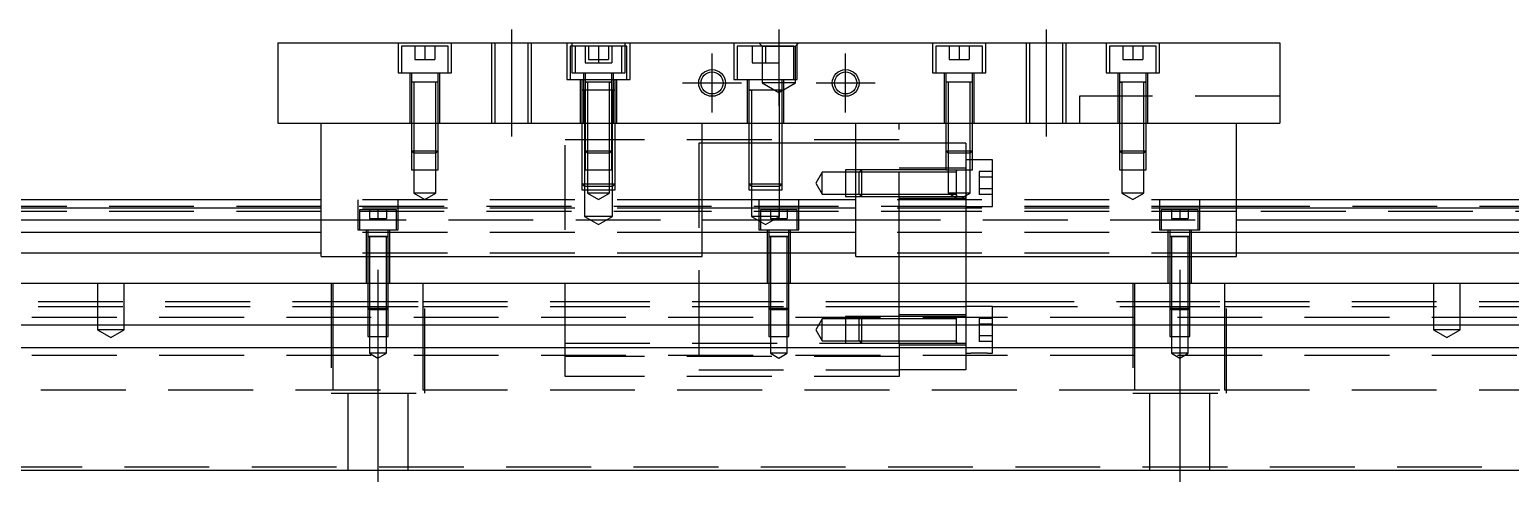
# Model space of a CAD drawing. Extents: x -14 to 891, y -280 to 102.
# Drawn here: x 207.9 to 429.5, y -239 to -171 of the extents above; entities that cross this region are included whole.
import ezdxf

# ---------------------------------------------------------------- set-up
doc = ezdxf.new("R2010")
doc.units = 0
doc.linetypes.add('CENTER', pattern=[50.8, 31.75, -6.35, 6.35, -6.35])
doc.linetypes.add('DASHED', pattern=[19.05, 12.7, -6.35])
doc.layers.get('0').update_dxf_attribs({"linetype": 'CONTINUOUS'})
doc.layers.add('CENTER', color=1, linetype='CENTER')

msp = doc.modelspace()

# ---------------------------------------------------------------- linework, layer by layer
at = {"color": 7, "linetype": 'CONTINUOUS'}
for p, q in [((245, -172.99), (245, -184.99)), ((245, -172.99), (395, -172.99)), ((395, -172.99), (395, -184.99)), ((269.000006, -178.89), (264.999994, -178.89)), ((269.000006, -178.89), (264.999994, -178.89)), ((295.000006, -178.89), (290.999994, -178.89)), ((295.000006, -178.89), (290.999994, -178.89)), ((375.000006, -178.89), (370.999994, -178.89)), ((291, -180.09), (290.499994, -180.09)), ((291.35, -180.09), (291, -180.09)), ((295, -180.09), (294.65, -180.09)), ((295.500006, -180.09), (295, -180.09)), ((320.500006, -180.09), (315.499994, -180.09)), ((320.500006, -180.09), (315.499994, -180.09)), ((245, -184.99), (395, -184.99)), ((251.5, -204.99), (251.5, -184.99)), ((308.5, -204.99), (308.5, -184.99)), ((331.5, -204.99), (331.5, -184.99)), ((388.5, -204.99), (388.5, -184.99)), ((346.6, -193.99), (346.6, -191.989994)), ((346.6, -193.99), (346.6, -191.989994)), ((251.5, -196.49), (0, -196.49)), ((331.5, -196.49), (308.5, -196.49)), ((346.6, -195.990006), (346.6, -195.64)), ((640, -196.49), (388.5, -196.49)), ((251.5, -197.742272), (0, -197.742272)), ((331.5, -197.742272), (308.5, -197.742272)), ((640, -197.742272), (388.5, -197.742272)), ((0, -199.51668), (251.5, -199.51668)), ((251.5, -201.413076), (0, -201.413076)), ((308.5, -199.51668), (331.5, -199.51668)), ((331.5, -201.413076), (308.5, -201.413076)), ((388.5, -199.51668), (640, -199.51668)), ((640, -201.413076), (388.5, -201.413076)), ((261.500006, -201.99), (258.499994, -201.99)), ((259.998804, -201.99), (258.499994, -201.99)), ((261.500006, -201.99), (259.998804, -201.99)), ((321.500006, -201.99), (318.499994, -201.99)), ((319.998804, -201.99), (318.499994, -201.99)), ((321.500006, -201.99), (319.998804, -201.99)), ((381.500006, -201.99), (378.499994, -201.99)), ((379.998804, -201.99), (378.499994, -201.99)), ((381.500006, -201.99), (379.998804, -201.99)), ((251.5, -204.467372), (0, -204.467372)), ((251.5, -204.99), (308.5, -204.99)), ((331.5, -204.467372), (308.5, -204.467372)), ((331.5, -204.99), (388.5, -204.99)), ((640, -204.467372), (388.5, -204.467372)), ((0, -208.99), (640, -208.99)), ((351.25, -211.74), (351.5, -211.74)), ((346.6, -215.29), (346.6, -213.989994)), ((346.6, -215.99), (346.6, -213.989994)), ((640, -215.29), (0, -215.29)), ((346.6, -215.849954), (346.6, -215.29)), ((346.6, -216.130046), (346.6, -215.849954)), ((640, -218.69), (0, -218.69)), ((346.6, -217.990006), (346.6, -217.98932)), ((0, -236.99), (640, -236.99))]:
    msp.add_line(p, q, dxfattribs=at)
at = {"color": 3, "linetype": 'DASHED'}
for p, q in [((263, -172.99), (263, -177.49)), ((270.5, -173.49), (263.5, -173.49)), ((263.5, -173.49), (263.5, -177.49)), ((265.5, -173.49), (265.5, -175.49)), ((267, -173.49), (267, -175.49)), ((268.5, -173.49), (268.5, -175.49)), ((270.5, -177.49), (270.5, -173.49)), ((271, -177.49), (271, -172.99)), ((277.000006, -172.99), (277.000006, -184.99)), ((277.5, -172.99), (277.5, -184.99)), ((282.5, -184.99), (282.5, -172.99)), ((282.999994, -184.99), (282.999994, -172.99)), ((288.25, -172.99), (288.25, -178.49)), ((289.5, -173.49), (288.75, -173.49)), ((288.75, -173.49), (288.75, -178.49)), ((289, -172.99), (289, -177.49)), ((296.5, -173.49), (289.5, -173.49)), ((289.5, -173.49), (289.5, -177.49)), ((291, -173.49), (291, -175.99)), ((291.5, -173.49), (291.5, -175.49)), ((293, -173.49), (293, -175.49)), ((294.5, -173.49), (294.5, -175.49)), ((295, -173.49), (295, -175.99)), ((297.25, -173.49), (296.5, -173.49)), ((296.5, -177.49), (296.5, -173.49)), ((297, -177.49), (297, -172.99)), ((297.25, -178.49), (297.25, -173.49)), ((297.75, -178.49), (297.75, -172.99)), ((313.25, -172.99), (313.25, -178.49)), ((322.25, -173.49), (313.75, -173.49)), ((313.75, -173.49), (313.75, -178.49)), ((316, -173.49), (316, -175.99)), ((317, -172.99), (317.5, -173.49)), ((317.5, -173.49), (317.5, -178.99)), ((317.5, -173.49), (322.5, -173.49)), ((318, -173.49), (318, -175.99)), ((320, -173.49), (320, -175.99)), ((322.25, -178.49), (322.25, -173.49)), ((322.5, -173.49), (323, -172.99)), ((322.5, -178.99), (322.5, -173.49)), ((322.75, -178.49), (322.75, -172.99)), ((343, -172.99), (343, -177.49)), ((350.5, -173.49), (343.5, -173.49)), ((343.5, -173.49), (343.5, -177.49)), ((345.5, -173.49), (345.5, -175.49)), ((347, -173.49), (347, -175.49)), ((348.5, -173.49), (348.5, -175.49)), ((350.5, -177.49), (350.5, -173.49)), ((351, -177.49), (351, -172.99)), ((357.000006, -172.99), (357.000006, -184.99)), ((357.5, -172.99), (357.5, -184.99)), ((362.5, -184.99), (362.5, -172.99)), ((362.999994, -184.99), (362.999994, -172.99)), ((369, -172.99), (369, -177.49)), ((376.5, -173.49), (369.5, -173.49)), ((369.5, -173.49), (369.5, -177.49)), ((371.5, -173.49), (371.5, -175.49)), ((373, -173.49), (373, -175.49)), ((374.5, -173.49), (374.5, -175.49)), ((376.5, -177.49), (376.5, -173.49)), ((377, -177.49), (377, -172.99)), ((265.5, -175.49), (267, -175.49)), ((267, -175.49), (268.5, -175.49)), ((291, -175.99), (293, -175.99)), ((291.5, -175.49), (293, -175.49)), ((293, -175.49), (294.5, -175.49)), ((293, -175.49), (293, -175.99)), ((293, -175.99), (295, -175.99)), ((316, -175.99), (318, -175.99)), ((318, -175.99), (320, -175.99)), ((345.5, -175.49), (347, -175.49)), ((347, -175.49), (348.5, -175.49)), ((371.5, -175.49), (373, -175.49)), ((373, -175.49), (374.5, -175.49)), ((263, -177.49), (271, -177.49)), ((264.75, -177.49), (264.75, -184.99)), ((269.000006, -178.89), (264.999994, -178.89)), ((265, -177.49), (265, -178.89)), ((265, -178.885), (265, -178.89)), ((265.216708, -178.89), (265, -178.89)), ((265, -178.89), (265, -184.99)), ((265, -178.89), (265, -178.895)), ((268.783332, -178.89), (265.216708, -178.89)), ((265.35, -178.89), (265.35, -184.99)), ((268.65, -184.99), (268.65, -178.89)), ((269, -178.89), (268.783332, -178.89)), ((269, -178.89), (269, -177.49)), ((269, -178.89), (269, -178.885)), ((269, -184.99), (269, -178.89)), ((269, -178.895), (269, -178.89)), ((269.25, -184.99), (269.25, -177.49)), ((288.25, -178.49), (297.75, -178.49)), ((289, -177.49), (297, -177.49)), ((290.25, -178.49), (290.25, -184.99)), ((290.5, -178.49), (290.5, -180.09)), ((290.75, -177.49), (290.75, -184.99)), ((295.000006, -178.89), (290.999994, -178.89)), ((291, -177.49), (291, -178.89)), ((291, -178.885), (291, -178.89)), ((291, -178.89), (291.216462, -178.89)), ((291.216708, -178.89), (291, -178.89)), ((291, -178.89), (291, -184.99)), ((291, -178.89), (291, -178.895)), ((294.783332, -178.89), (291.216708, -178.89)), ((291.35, -178.89), (291.35, -184.99)), ((294.65, -184.99), (294.65, -178.89)), ((295, -178.89), (294.783332, -178.89)), ((294.783538, -178.89), (295, -178.89)), ((295, -178.89), (295, -177.49)), ((295, -178.89), (295, -178.885)), ((295, -184.99), (295, -178.89)), ((295, -178.895), (295, -178.89)), ((295.25, -184.99), (295.25, -177.49)), ((295.5, -180.09), (295.5, -178.49)), ((295.75, -184.99), (295.75, -178.49)), ((313.25, -178.49), (322.75, -178.49)), ((315.25, -178.49), (315.25, -184.99)), ((315.5, -178.49), (315.5, -180.09)), ((322.5, -178.99), (317.5, -178.99)), ((317.5, -178.99), (320, -180.433376)), ((320, -180.433376), (322.5, -178.99)), ((320.5, -180.09), (320.5, -178.49)), ((320.75, -184.99), (320.75, -178.49)), ((343, -177.49), (351, -177.49)), ((344.75, -177.49), (344.75, -184.99)), ((349.000006, -178.89), (344.999994, -178.89)), ((349.000006, -178.89), (344.999994, -178.89)), ((349.000006, -178.89), (344.999994, -178.89)), ((345, -177.49), (345, -178.89)), ((345, -178.885), (345, -178.89)), ((345.216708, -178.89), (345, -178.89)), ((345, -178.89), (345, -178.895)), ((345, -178.89), (345, -184.99)), ((348.783332, -178.89), (345.216708, -178.89)), ((345.35, -178.89), (345.35, -184.99)), ((348.65, -184.99), (348.65, -178.89)), ((349, -178.89), (348.783332, -178.89)), ((349, -178.89), (349, -177.49)), ((349, -178.89), (349, -178.885)), ((349, -178.895), (349, -178.89)), ((349, -184.99), (349, -178.89)), ((349.25, -184.99), (349.25, -177.49)), ((369, -177.49), (377, -177.49)), ((370.75, -177.49), (370.75, -184.99)), ((375.000006, -178.89), (370.999994, -178.89)), ((371, -177.49), (371, -178.89)), ((371, -178.885), (371, -178.89)), ((371, -178.89), (371.216462, -178.89)), ((371.216708, -178.89), (371, -178.89)), ((371, -178.89), (371, -184.99)), ((371, -178.89), (371, -178.895)), ((374.783332, -178.89), (371.216708, -178.89)), ((371.35, -178.89), (371.35, -184.99)), ((374.65, -184.99), (374.65, -178.89)), ((375, -178.89), (374.783332, -178.89)), ((374.783538, -178.89), (375, -178.89)), ((375, -178.89), (375, -177.49)), ((375, -178.89), (375, -178.885)), ((375, -184.99), (375, -178.89)), ((375, -178.895), (375, -178.89)), ((375.25, -184.99), (375.25, -177.49)), ((290.5, -180.085), (290.5, -180.09)), ((290.757468, -180.09), (290.5, -180.09)), ((290.5, -180.09), (290.5, -184.99)), ((290.5, -180.09), (290.5, -180.095)), ((290.999654, -180.09), (290.757468, -180.09)), ((290.9, -180.09), (290.9, -184.99)), ((291.349616, -180.09), (290.999654, -180.09)), ((294.650424, -180.09), (291.349616, -180.09)), ((294.65, -180.09), (291.35, -180.09)), ((295.000386, -180.09), (294.650424, -180.09)), ((295.242552, -180.09), (295.000386, -180.09)), ((295.1, -184.99), (295.1, -180.09)), ((295.5, -180.09), (295.242552, -180.09)), ((295.5, -180.09), (295.5, -180.085)), ((295.5, -184.99), (295.5, -180.09)), ((295.5, -180.095), (295.5, -180.09)), ((320.500006, -180.09), (315.499994, -180.09)), ((315.5, -180.085), (315.5, -180.09)), ((315.5, -180.09), (315.757448, -180.09)), ((315.757468, -180.09), (315.5, -180.09)), ((315.5, -180.09), (315.5, -184.99)), ((315.5, -180.09), (315.5, -180.095)), ((320.242552, -180.09), (315.757468, -180.09)), ((315.9, -180.09), (315.9, -184.99)), ((320.1, -184.99), (320.1, -180.09)), ((320.5, -180.09), (320.242552, -180.09)), ((320.242602, -180.09), (320.5, -180.09)), ((320.5, -180.09), (320.5, -180.085)), ((320.5, -184.99), (320.5, -180.09)), ((320.5, -180.095), (320.5, -180.09)), ((365, -180.99), (365, -184.99)), ((375, -180.99), (365, -180.99)), ((395, -180.99), (375, -180.99)), ((265, -184.99), (265, -189.14)), ((265.000006, -184.99), (265.000006, -189.140006)), ((265.35, -184.99), (265.35, -189.49)), ((268.65, -189.49), (268.65, -184.99)), ((268.999994, -189.140006), (268.999994, -184.99)), ((269, -189.14), (269, -184.99)), ((288, -200.99), (288, -184.99)), ((290.5, -184.99), (290.5, -194.09)), ((290.500006, -184.99), (290.500002, -194.09)), ((290.9, -184.99), (290.9, -194.49)), ((291, -184.99), (291, -189.14)), ((291.000006, -184.99), (291.000002, -189.14)), ((291.35, -184.99), (291.35, -189.49)), ((294.65, -189.49), (294.65, -184.99)), ((294.999998, -189.14), (294.999994, -184.99)), ((295, -189.14), (295, -184.99)), ((295.1, -194.49), (295.1, -184.99)), ((295.499998, -194.09), (295.499994, -184.99)), ((295.5, -194.09), (295.5, -184.99)), ((315.5, -184.99), (315.5, -194.09)), ((315.500006, -184.99), (315.500002, -194.09)), ((315.9, -184.99), (315.9, -194.49)), ((320.1, -194.49), (320.1, -184.99)), ((320.499998, -194.09), (320.499994, -184.99)), ((320.5, -194.09), (320.5, -184.99)), ((338, -204.99), (338, -184.99)), ((345, -184.99), (345, -189.14)), ((345.000006, -184.99), (345.000002, -189.14)), ((345.35, -184.99), (345.35, -189.49)), ((348.65, -189.49), (348.65, -184.99)), ((348.999998, -189.14), (348.999994, -184.99)), ((349, -189.14), (349, -184.99)), ((371, -184.99), (371, -189.14)), ((371.000006, -184.99), (371.000002, -189.14)), ((371.35, -184.99), (371.35, -189.49)), ((374.65, -189.49), (374.65, -184.99)), ((374.999998, -189.14), (374.999994, -184.99)), ((375, -189.14), (375, -184.99)), ((338, -187.49), (288, -187.49)), ((308, -187.99), (308, -221.99)), ((308.5, -187.99), (308, -187.99)), ((315.5, -187.99), (308.5, -187.99)), ((315.9, -187.99), (315.5, -187.99)), ((320.1, -187.99), (315.9, -187.99)), ((320.5, -187.99), (320.1, -187.99)), ((331.5, -187.99), (320.5, -187.99)), ((338, -187.99), (331.5, -187.99)), ((345, -187.99), (338, -187.99)), ((345.35, -187.99), (345, -187.99)), ((348, -187.99), (345.35, -187.99)), ((348, -187.99), (348, -189.49)), ((265, -189.14), (269, -189.14)), ((265, -189.14), (265.35, -189.49)), ((265.000006, -189.140006), (265.000006, -191.99)), ((268.65, -189.49), (265.35, -189.49)), ((265.35, -189.49), (265.35, -191.99)), ((268.65, -189.49), (269, -189.14)), ((268.65, -191.99), (268.65, -189.49)), ((268.999994, -191.99), (268.999994, -189.140006)), ((291, -189.14), (295, -189.14)), ((291, -189.14), (291.35, -189.49)), ((291.000002, -189.14), (291.000006, -191.99)), ((294.65, -189.49), (291.35, -189.49)), ((291.35, -189.49), (291.35, -191.99)), ((294.65, -189.49), (295, -189.14)), ((294.65, -191.99), (294.65, -189.49)), ((294.999994, -191.99), (294.999998, -189.14)), ((345, -189.14), (349, -189.14)), ((345, -189.14), (345.35, -189.49)), ((345.000002, -189.14), (345.000006, -191.99)), ((348.65, -189.49), (345.35, -189.49)), ((345.35, -189.49), (345.35, -191.99)), ((348, -189.49), (348, -200.99)), ((348.999994, -190.49), (348, -190.49)), ((348.65, -189.49), (349, -189.14)), ((348.65, -191.99), (348.65, -189.49)), ((348.999994, -191.99), (348.999998, -189.14)), ((352, -190.49), (348.999994, -190.49)), ((352, -197.49), (352, -190.49)), ((371, -189.14), (375, -189.14)), ((371, -189.14), (371.35, -189.49)), ((371.000002, -189.14), (371.000006, -191.99)), ((374.65, -189.49), (371.35, -189.49)), ((371.35, -189.49), (371.35, -191.99)), ((374.65, -189.49), (375, -189.14)), ((374.65, -191.99), (374.65, -189.49)), ((374.999994, -191.99), (374.999998, -189.14)), ((265.000006, -191.99), (268.999994, -191.99)), ((265.35, -191.99), (265.35, -195.49)), ((268.65, -195.49), (268.65, -191.99)), ((291.000006, -191.99), (294.999994, -191.99)), ((291.35, -191.99), (291.35, -195.49)), ((294.65, -195.49), (294.65, -191.99)), ((326.5, -192.34), (325.547372, -193.99)), ((326.5, -195.64), (326.5, -192.34)), ((330, -192.34), (326.5, -192.34)), ((332.35, -191.990002), (330, -191.990006)), ((330, -191.990006), (330, -195.989994)), ((332, -192.34), (330, -192.34)), ((332.35, -191.99), (332, -192.34)), ((332, -195.64), (332, -192.34)), ((338, -192.34), (332, -192.34)), ((332.35, -191.99), (332.35, -195.99)), ((338, -191.990002), (332.35, -191.99)), ((338, -191.990006), (332.35, -191.990002)), ((348, -191.74), (338, -191.74)), ((345.000006, -191.99), (338, -191.990002)), ((346.6, -192.34), (338, -192.34)), ((345.000006, -191.99), (348.999994, -191.99)), ((345.35, -191.99), (345.35, -195.49)), ((346.6, -195.990006), (346.6, -191.989994)), ((346.6, -195.990006), (346.6, -191.989994)), ((346.6, -191.99), (346.6, -192.206668)), ((346.6, -192.206708), (346.6, -191.99)), ((346.6, -191.99), (346.6, -192.206668)), ((346.6, -192.206708), (346.6, -191.99)), ((346.6, -193.849948), (346.6, -192.206708)), ((346.6, -195.64), (346.6, -192.34)), ((348.65, -195.49), (348.65, -191.99)), ((350, -192.25795), (350, -193.123974)), ((352, -192.25795), (350, -192.25795)), ((371.000006, -191.99), (374.999994, -191.99)), ((371.35, -191.99), (371.35, -195.49)), ((374.65, -195.49), (374.65, -191.99)), ((290.5, -194.09), (295.5, -194.09)), ((290.5, -194.09), (290.9, -194.49)), ((290.500002, -194.09), (290.500006, -194.99)), ((290.500006, -194.99), (295.499994, -194.99)), ((295.1, -194.49), (290.9, -194.49)), ((290.9, -194.49), (290.9, -194.99)), ((290.9, -194.99), (290.9, -198.99)), ((295.1, -194.49), (295.5, -194.09)), ((295.1, -194.99), (295.1, -194.49)), ((295.1, -198.99), (295.1, -194.99)), ((295.499994, -194.99), (295.499998, -194.09)), ((315.5, -194.09), (320.5, -194.09)), ((315.5, -194.09), (315.9, -194.49)), ((315.500002, -194.09), (315.500006, -194.99)), ((315.500006, -194.99), (320.499994, -194.99)), ((320.1, -194.49), (315.9, -194.49)), ((315.9, -194.49), (315.9, -194.99)), ((315.9, -194.99), (315.9, -198.99)), ((320.1, -194.49), (320.5, -194.09)), ((320.1, -194.99), (320.1, -194.49)), ((320.1, -198.99), (320.1, -194.99)), ((320.499994, -194.99), (320.499998, -194.09)), ((325.547372, -193.99), (326.5, -195.64)), ((346.6, -195.773332), (346.6, -193.849948)), ((350, -193.123974), (350, -194.856026)), ((352, -193.123974), (350, -193.123974)), ((350, -194.856026), (350, -195.72205)), ((352, -194.856026), (350, -194.856026)), ((308.5, -196.49), (251.5, -196.49)), ((257, -196.49), (257, -200.99)), ((263, -200.99), (263, -196.49)), ((268.65, -195.49), (265.35, -195.49)), ((265.35, -195.49), (267, -196.442628)), ((267, -196.442628), (268.65, -195.49)), ((294.65, -195.49), (291.35, -195.49)), ((291.35, -195.49), (293, -196.442628)), ((293, -196.442628), (294.65, -195.49)), ((317, -196.49), (317, -200.99)), ((323, -200.99), (323, -196.49)), ((326.5, -195.64), (330, -195.64)), ((330, -195.64), (332, -195.64)), ((330, -195.989994), (332.35, -195.989998)), ((388.5, -196.49), (331.5, -196.49)), ((332, -195.64), (332.35, -195.99)), ((332, -195.64), (338, -195.64)), ((332.35, -195.989998), (338, -195.989994)), ((332.35, -195.99), (338, -195.989998)), ((338, -195.64), (346.6, -195.64)), ((338, -195.989998), (346.605, -195.99)), ((338, -196.24), (348, -196.24)), ((348.65, -195.49), (345.35, -195.49)), ((345.35, -195.49), (347, -196.442628)), ((346.595, -195.99), (348, -195.99)), ((346.6, -195.773292), (346.6, -195.99)), ((346.6, -195.99), (346.6, -195.773332)), ((347, -196.442628), (348.65, -195.49)), ((352, -195.72205), (350, -195.72205)), ((374.65, -195.49), (371.35, -195.49)), ((371.35, -195.49), (373, -196.442628)), ((373, -196.442628), (374.65, -195.49)), ((377, -196.49), (377, -200.99)), ((383, -200.99), (383, -196.49)), ((251.5, -197.49), (40.5, -197.49)), ((251.5, -198.24), (40.5, -198.24)), ((308, -197.49), (251.5, -197.49)), ((308.5, -197.742272), (251.5, -197.742272)), ((308, -198.24), (251.5, -198.24)), ((262.75, -197.99), (257.25, -197.99)), ((257.25, -197.99), (257.25, -200.99)), ((258.75, -197.99), (258.75, -199.29)), ((258.75, -199.29), (260, -199.29)), ((260, -197.99), (260, -199.29)), ((260, -199.29), (261.25, -199.29)), ((261.25, -197.99), (261.25, -199.29)), ((262.75, -200.99), (262.75, -197.99)), ((295.1, -198.99), (290.9, -198.99)), ((290.9, -198.99), (293, -200.202436)), ((293, -200.202436), (295.1, -198.99)), ((348, -197.49), (308, -197.49)), ((348, -198.24), (308, -198.24)), ((320.1, -198.99), (315.9, -198.99)), ((315.9, -198.99), (318, -200.202436)), ((322.75, -197.99), (317.25, -197.99)), ((317.25, -197.99), (317.25, -200.99)), ((318, -200.202436), (320.1, -198.99)), ((318.75, -197.99), (318.75, -199.29)), ((318.75, -199.29), (320, -199.29)), ((320, -197.99), (320, -199.29)), ((320, -199.29), (321.25, -199.29)), ((321.25, -197.99), (321.25, -199.29)), ((322.75, -200.99), (322.75, -197.99)), ((388.5, -197.742272), (331.5, -197.742272)), ((348, -197.49), (352, -197.49)), ((388.5, -198.24), (348, -198.24)), ((388.5, -197.49), (352, -197.49)), ((382.75, -197.99), (377.25, -197.99)), ((377.25, -197.99), (377.25, -200.99)), ((378.75, -197.99), (378.75, -199.29)), ((378.75, -199.29), (380, -199.29)), ((380, -197.99), (380, -199.29)), ((380, -199.29), (381.25, -199.29)), ((381.25, -197.99), (381.25, -199.29)), ((382.75, -200.99), (382.75, -197.99)), ((590, -197.49), (388.5, -197.49)), ((557.25, -198.24), (388.5, -198.24)), ((251.5, -199.51668), (308.5, -199.51668)), ((308.5, -201.413076), (251.5, -201.413076)), ((257, -200.99), (263, -200.99)), ((258.25, -200.99), (258.25, -208.99)), ((258.5, -200.99), (258.5, -201.99)), ((261.5, -201.99), (261.5, -200.99)), ((261.75, -208.99), (261.75, -200.99)), ((317, -200.99), (323, -200.99)), ((318.25, -200.99), (318.25, -208.99)), ((318.5, -200.99), (318.5, -201.99)), ((321.5, -201.99), (321.5, -200.99)), ((321.75, -208.99), (321.75, -200.99)), ((331.5, -199.51668), (388.5, -199.51668)), ((388.5, -201.413076), (331.5, -201.413076)), ((348, -200.99), (348, -204.99)), ((377, -200.99), (383, -200.99)), ((378.25, -200.99), (378.25, -208.99)), ((378.5, -200.99), (378.5, -201.99)), ((381.5, -201.99), (381.5, -200.99)), ((381.75, -208.99), (381.75, -200.99)), ((261.500006, -201.99), (258.499994, -201.99)), ((258.5, -201.985), (258.5, -201.99)), ((258.5, -201.99), (258.62467, -201.99)), ((258.624678, -201.99), (258.5, -201.99)), ((258.5, -201.99), (258.5, -201.995)), ((258.5, -201.99), (258.5, -208.99)), ((258.62467, -201.99), (261.375392, -201.99)), ((259.998804, -201.99), (258.624678, -201.99)), ((258.75, -201.99), (258.75, -208.99)), ((261.37533, -201.99), (259.998804, -201.99)), ((261.25, -208.99), (261.25, -201.99)), ((261.5, -201.99), (261.37533, -201.99)), ((261.375392, -201.99), (261.5, -201.99)), ((261.5, -201.99), (261.5, -201.985)), ((261.5, -201.995), (261.5, -201.99)), ((261.5, -208.99), (261.5, -201.99)), ((321.500006, -201.99), (318.499994, -201.99)), ((318.5, -201.985), (318.5, -201.99)), ((318.5, -201.99), (318.62467, -201.99)), ((318.624678, -201.99), (318.5, -201.99)), ((318.5, -201.99), (318.5, -201.995)), ((318.5, -201.99), (318.5, -208.99)), ((318.62467, -201.99), (321.375392, -201.99)), ((319.998804, -201.99), (318.624678, -201.99)), ((318.75, -201.99), (318.75, -208.99)), ((321.37533, -201.99), (319.998804, -201.99)), ((321.25, -208.99), (321.25, -201.99)), ((321.5, -201.99), (321.37533, -201.99)), ((321.375392, -201.99), (321.5, -201.99)), ((321.5, -201.99), (321.5, -201.985)), ((321.5, -201.995), (321.5, -201.99)), ((321.5, -208.99), (321.5, -201.99)), ((381.500006, -201.99), (378.499994, -201.99)), ((378.5, -201.985), (378.5, -201.99)), ((378.5, -201.99), (378.62467, -201.99)), ((378.624678, -201.99), (378.5, -201.99)), ((378.5, -201.99), (378.5, -201.995)), ((378.5, -201.99), (378.5, -208.99)), ((378.62467, -201.99), (381.375392, -201.99)), ((379.998804, -201.99), (378.624678, -201.99)), ((378.75, -201.99), (378.75, -208.99)), ((381.37533, -201.99), (379.998804, -201.99)), ((381.25, -208.99), (381.25, -201.99)), ((381.5, -201.99), (381.37533, -201.99)), ((381.375392, -201.99), (381.5, -201.99)), ((381.5, -201.99), (381.5, -201.985)), ((381.5, -201.995), (381.5, -201.99)), ((381.5, -208.99), (381.5, -201.99)), ((308.5, -204.467372), (251.5, -204.467372)), ((388.5, -204.467372), (331.5, -204.467372)), ((338, -208.99), (338, -204.99)), ((348, -204.99), (348, -208.99)), ((218, -208.99), (218, -215.99)), ((222, -215.99), (222, -208.99)), ((253, -208.99), (253, -225.49)), ((253.291796, -215.29), (253.291796, -208.99)), ((258.5, -208.99), (258.5, -212.74)), ((258.500006, -208.99), (258.500002, -212.74)), ((258.75, -208.99), (258.75, -212.99)), ((261.25, -212.99), (261.25, -208.99)), ((261.499998, -212.74), (261.499994, -208.99)), ((261.5, -212.74), (261.5, -208.99)), ((266.708204, -208.99), (266.708204, -215.29)), ((267, -225.49), (267, -208.99)), ((288, -215.29), (288, -208.99)), ((318.5, -208.99), (318.5, -212.74)), ((318.500006, -208.99), (318.500002, -212.74)), ((318.75, -208.99), (318.75, -212.99)), ((321.25, -212.99), (321.25, -208.99)), ((321.499998, -212.74), (321.499994, -208.99)), ((321.5, -212.74), (321.5, -208.99)), ((338, -215.29), (338, -208.99)), ((348, -208.99), (348, -215.29)), ((373, -208.99), (373, -225.49)), ((373.291796, -215.29), (373.291796, -208.99)), ((378.5, -208.99), (378.5, -212.74)), ((378.500006, -208.99), (378.500002, -212.74)), ((378.75, -208.99), (378.75, -212.99)), ((381.25, -212.99), (381.25, -208.99)), ((381.499998, -212.74), (381.499994, -208.99)), ((381.5, -212.74), (381.5, -208.99)), ((386.708204, -208.99), (386.708204, -215.29)), ((387, -225.49), (387, -208.99)), ((418, -208.99), (418, -215.99)), ((422, -215.99), (422, -208.99)), ((56.708204, -211.74), (253.291796, -211.74)), ((56.708204, -212.49), (253.291796, -212.49)), ((253.291796, -211.74), (266.708204, -211.74)), ((253.291796, -212.49), (266.708204, -212.49)), ((258.5, -212.74), (261.5, -212.74)), ((258.5, -212.74), (258.75, -212.99)), ((258.500002, -212.74), (258.500006, -215.29)), ((261.25, -212.99), (261.5, -212.74)), ((261.499994, -215.29), (261.499998, -212.74)), ((266.708204, -211.74), (288, -211.74)), ((266.708204, -212.49), (288, -212.49)), ((288, -211.74), (308, -211.74)), ((288, -212.49), (308, -212.49)), ((308, -211.74), (338, -211.74)), ((308, -212.489994), (338, -212.489994)), ((308, -212.49), (338, -212.49)), ((318.5, -212.74), (321.5, -212.74)), ((318.5, -212.74), (318.75, -212.99)), ((318.500002, -212.74), (318.500006, -215.29)), ((321.25, -212.99), (321.5, -212.74)), ((321.499994, -215.29), (321.499998, -212.74)), ((338, -211.74), (348, -211.74)), ((338, -212.489994), (348, -212.489994)), ((338, -212.49), (348, -212.49)), ((348, -211.74), (348.5, -211.74)), ((348.5, -212.49), (348, -212.49)), ((348.5, -211.74), (348.75, -211.74)), ((348.75, -212.49), (348.5, -212.49)), ((348.75, -211.74), (351.25, -211.74)), ((351.25, -212.49), (348.75, -212.49)), ((351.5, -212.49), (351.25, -212.49)), ((351.5, -211.74), (373.291796, -211.74)), ((352, -212.49), (351.5, -212.49)), ((352, -215.29), (352, -212.49)), ((352, -212.49), (373.291796, -212.49)), ((373.291796, -211.74), (386.708204, -211.74)), ((373.291796, -212.49), (386.708204, -212.49)), ((378.5, -212.74), (381.5, -212.74)), ((378.5, -212.74), (378.75, -212.99)), ((378.500002, -212.74), (378.500006, -215.29)), ((381.25, -212.99), (381.5, -212.74)), ((381.499994, -215.29), (381.499998, -212.74)), ((386.708204, -211.74), (558.5, -211.74)), ((386.708204, -212.49), (558.5, -212.49)), ((640, -214.14), (0, -214.14)), ((261.25, -212.99), (258.75, -212.99)), ((258.75, -212.99), (258.75, -216.99)), ((261.25, -216.99), (261.25, -212.99)), ((321.25, -212.99), (318.75, -212.99)), ((318.75, -212.99), (318.75, -216.99)), ((321.25, -216.99), (321.25, -212.99)), ((326.5, -214.34), (325.547372, -215.99)), ((326.5, -217.64), (326.5, -214.34)), ((330, -214.34), (326.5, -214.34)), ((332.35, -213.990002), (330, -213.990006)), ((330, -213.990006), (330, -217.989994)), ((332, -214.34), (330, -214.34)), ((332.35, -213.99), (332, -214.34)), ((332, -217.64), (332, -214.34)), ((338, -214.34), (332, -214.34)), ((332.35, -213.99), (332.35, -217.99)), ((338, -213.99), (332.35, -213.99)), ((338, -213.990006), (332.35, -213.990002)), ((348, -213.74), (338, -213.74)), ((346.6, -213.99), (338, -213.99)), ((346.6, -214.34), (338, -214.34)), ((346.6, -213.99), (346.595, -213.99)), ((346.6, -217.990006), (346.6, -213.989994)), ((346.6, -213.99), (346.6, -214.206668)), ((346.6, -214.206708), (346.6, -213.99)), ((346.605, -213.99), (346.6, -213.99)), ((348, -213.99), (346.6, -213.99)), ((346.6, -215.289824), (346.6, -214.206708)), ((350, -214.25795), (350, -215.123974)), ((352, -214.25795), (350, -214.25795)), ((381.25, -212.99), (378.75, -212.99)), ((378.75, -212.99), (378.75, -216.99)), ((381.25, -216.99), (381.25, -212.99)), ((222, -215.99), (218, -215.99)), ((218, -215.99), (220, -217.1447)), ((220, -217.1447), (222, -215.99)), ((253.291796, -218.69), (253.291796, -215.29)), ((258.500006, -215.29), (258.500006, -216.99)), ((258.500006, -216.99), (261.499994, -216.99)), ((258.75, -216.99), (258.75, -219.49)), ((261.25, -219.49), (261.25, -216.99)), ((261.499994, -216.99), (261.499994, -215.29)), ((266.708204, -215.29), (266.708204, -218.69)), ((288, -217.99), (288, -215.29)), ((318.500006, -215.29), (318.500006, -216.99)), ((318.500006, -216.99), (321.499994, -216.99)), ((318.75, -216.99), (318.75, -219.49)), ((321.25, -219.49), (321.25, -216.99)), ((321.499994, -216.99), (321.499994, -215.29)), ((325.547372, -215.99), (326.5, -217.64)), ((338, -217.99), (338, -215.29)), ((346.6, -215.78999), (346.6, -215.289824)), ((346.6, -216.19001), (346.6, -215.78999)), ((346.6, -217.98932), (346.6, -216.130046)), ((346.6, -217.773332), (346.6, -216.19001)), ((348, -215.29), (348, -218.69)), ((350, -215.123974), (350, -216.856026)), ((352, -215.123974), (350, -215.123974)), ((352, -216.856026), (350, -216.856026)), ((350, -216.856026), (350, -217.72205)), ((352, -218.69), (352, -215.29)), ((373.291796, -218.69), (373.291796, -215.29)), ((378.500006, -215.29), (378.500006, -216.99)), ((378.500006, -216.99), (381.499994, -216.99)), ((378.75, -216.99), (378.75, -219.49)), ((381.25, -219.49), (381.25, -216.99)), ((381.499994, -216.99), (381.499994, -215.29)), ((386.708204, -215.29), (386.708204, -218.69)), ((422, -215.99), (418, -215.99)), ((418, -215.99), (420, -217.1447)), ((420, -217.1447), (422, -215.99)), ((253.291796, -224.99), (253.291796, -218.69)), ((266.708204, -218.69), (266.708204, -224.99)), ((288, -217.99), (338, -217.99)), ((288, -218.69), (288, -217.99)), ((288, -222.99), (288, -218.69)), ((326.5, -217.64), (330, -217.64)), ((330, -217.64), (332, -217.64)), ((332, -217.64), (338, -217.64)), ((332, -217.64), (332.35, -217.99)), ((338, -217.64), (346.6, -217.64)), ((338, -217.99), (338, -218.69)), ((338, -217.99), (346.6, -217.99)), ((338, -218.24), (348, -218.24)), ((338, -218.69), (338, -222.99)), ((346.595, -217.99), (346.6, -217.99)), ((346.6, -217.773292), (346.6, -217.99)), ((346.6, -217.99), (346.6, -217.773332)), ((346.6, -217.99), (346.605, -217.99)), ((346.6, -217.99), (348, -217.99)), ((348, -218.69), (348, -221.99)), ((352, -217.72205), (350, -217.72205)), ((352, -219.49), (352, -218.69)), ((373.291796, -224.99), (373.291796, -218.69)), ((386.708204, -218.69), (386.708204, -224.99)), ((640, -219.84), (0, -219.84)), ((261.25, -219.49), (258.75, -219.49)), ((258.75, -219.49), (260, -220.211688)), ((260, -220.211688), (261.25, -219.49)), ((338, -219.998332), (288, -219.998332)), ((321.25, -219.49), (318.75, -219.49)), ((318.75, -219.49), (320, -220.211688)), ((320, -220.211688), (321.25, -219.49)), ((348, -219.49), (348.75, -219.49)), ((351.25, -219.49), (348.75, -219.49)), ((351.25, -219.49), (352, -219.49)), ((381.25, -219.49), (378.75, -219.49)), ((378.75, -219.49), (380, -220.211688)), ((380, -220.211688), (381.25, -219.49)), ((338, -222.99), (288, -222.99)), ((308, -221.99), (338, -221.99)), ((348, -221.99), (338, -221.99)), ((0, -224.99), (373.291796, -224.99)), ((253, -225.49), (267, -225.49)), ((255.5, -225.49), (255.5, -236.99)), ((264.5, -236.99), (264.5, -225.49)), ((373, -225.49), (387, -225.49)), ((373.291796, -224.99), (386.708204, -224.99)), ((375.5, -225.49), (375.5, -236.99)), ((384.5, -236.99), (384.5, -225.49)), ((386.708204, -224.99), (583.291796, -224.99)), ((12.499994, -236.49), (640, -236.49))]:
    msp.add_line(p, q, dxfattribs=at)
at = {"color": 3, "linetype": 'CONTINUOUS'}
for centre in [(310, -178.99), (330, -178.99)]:
    msp.add_circle(centre, 2, dxfattribs=at)
at = {"color": 7, "linetype": 'CONTINUOUS'}
for centre in [(310, -178.99), (330, -178.99)]:
    msp.add_circle(centre, 1.65, dxfattribs=at)
at = {"layer": 'CENTER', "color": 1, "linetype": 'CENTER'}
for p, q in [((280, -170.99), (280, -186.99)), ((320, -170.99), (320, -182.433376)), ((360, -170.99), (360, -186.99)), ((310, -183.39), (310, -174.59)), ((330, -183.39), (330, -174.59)), ((305.6, -178.99), (314.4, -178.99)), ((325.6, -178.99), (334.4, -178.99)), ((260, -206.99), (260, -238.99)), ((380, -206.99), (380, -238.99))]:
    msp.add_line(p, q, dxfattribs=at)

doc.saveas('drawing.dxf')
